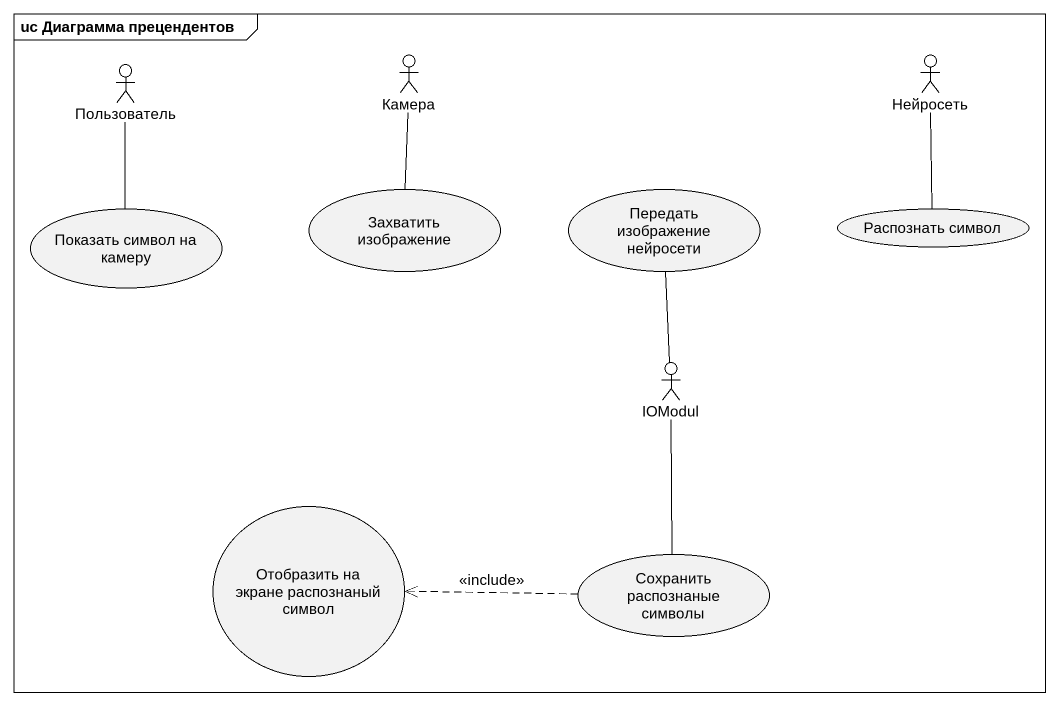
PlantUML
@startuml
mainframe uc Диаграмма прецендентов
actor Пользователь
actor Камера
actor Нейросеть
usecase "Захватить изображение" as Захватить_изображение
usecase "Передать изображение нейросети" as Передать_изображение
usecase "Показать символ на камеру" as Показать_символ_на_камеру
usecase "Распознать символ" as Распознать_символ
actor IOModul
usecase "Отобразить на экране распознаный символ" as Отобразить_на_экране
usecase "Сохранить распознаные символы" as Сохранить_распознаные
Пользователь -- Показать_символ_на_камеру
Камера -- Захватить_изображение
Нейросеть -- Распознать_символ
IOModul -up- Передать_изображение
Сохранить_распознаные -up- IOModul
Сохранить_распознаные .left.> Отобразить_на_экране : <<include>>
@enduml
